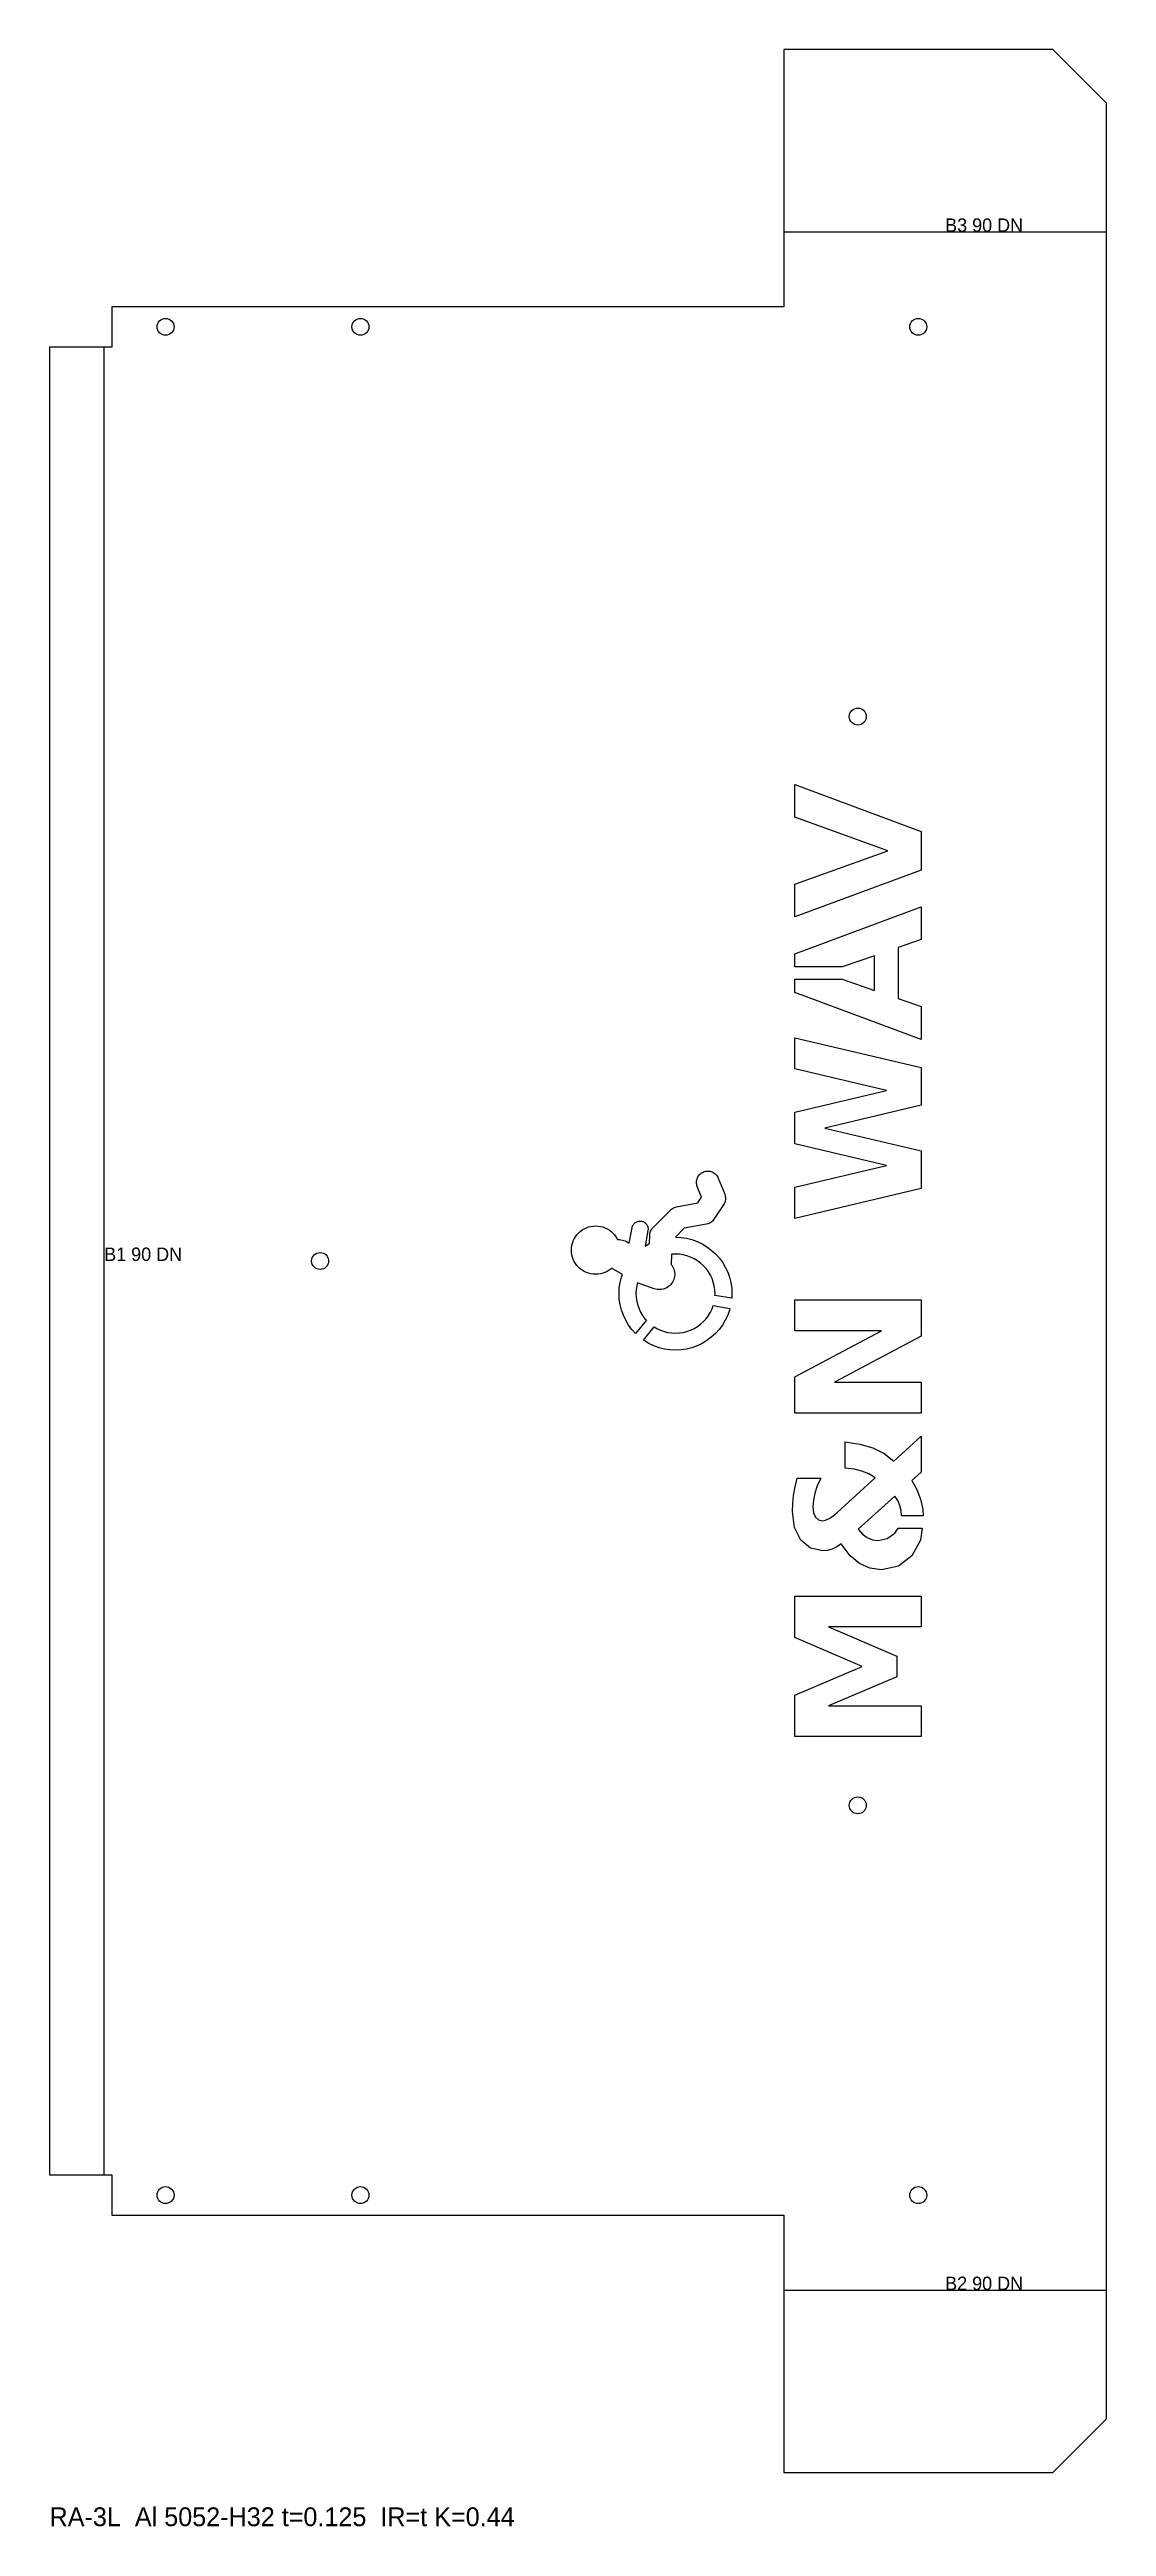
# Model space of a CAD drawing. Header units: inches. Extents: x 0 to 19.7, y -1 to 45.1.
import ezdxf

# ---------------------------------------------------------------- set-up
doc = ezdxf.new("R2010")
doc.units = ezdxf.units.IN
doc.header["$MEASUREMENT"] = 0
for name, color, linetype in [('BEND', 1, 'Continuous'), ('CUT', 7, 'Continuous'), ('TEXT', 3, 'Continuous')]:
    doc.layers.add(name, color=color, linetype=linetype)

msp = doc.modelspace()

# ---------------------------------------------------------------- linework, layer by layer
at = {"layer": 'BEND'}
for p, q in [((13.6577, 41.6741), (19.6577, 41.6741)), ((1.0164, 5.5327), (1.0164, 39.5327)), ((13.6577, 3.3914), (19.6577, 3.3914))]:
    msp.add_line(p, q, dxfattribs=at)
at = {"layer": 'CUT'}
for points in [[(0, 5.5327), (1.1577, 5.5327), (1.1577, 4.7827), (13.6577, 4.7827), (13.6577, 0), (18.6577, 0), (19.6577, 1), (19.6577, 44.0655), (18.6577, 45.0655), (13.6577, 45.0655), (13.6577, 40.2827), (1.1577, 40.2827), (1.1577, 39.5327), (0, 39.5327), (0, 5.5327)], [(13.8591, 31.3946), (16.2093, 30.5242), (16.2093, 29.9821), (16.2093, 29.8014), (13.8591, 28.931), (13.8591, 29.5405), (15.5938, 30.1635), (13.8591, 30.7856), (13.8591, 31.3946)], [(13.8591, 28.248), (16.2093, 29.1184), (16.2093, 28.5094), (15.7811, 28.3614), (15.7811, 27.4139), (16.2093, 27.2643), (16.2093, 26.6549), (13.8591, 27.5252), (13.8591, 27.7721), (14.7446, 27.7721), (15.345, 27.565), (15.345, 28.2087), (14.7437, 28.0021), (13.8591, 28.0021), (13.8591, 28.248)], [(14.4227, 25.0038), (16.2093, 24.5822), (16.2093, 23.8831), (13.8591, 23.3245), (13.8591, 23.9052), (15.5671, 24.3112), (13.8591, 24.7142), (13.8591, 25.2979), (15.5671, 25.7009), (13.8591, 26.1074), (13.8591, 26.6831), (16.2093, 26.129), (16.2093, 25.4304), (14.4227, 25.0038)], [(9.8393, 23.0532), (9.872, 23.0829), (9.9075, 23.1092), (9.9454, 23.1319), (9.9853, 23.1508), (10.0269, 23.1656), (10.0697, 23.1764), (10.1134, 23.1828), (10.1575, 23.185), (10.2016, 23.1828), (10.2453, 23.1764), (10.2881, 23.1656), (10.3297, 23.1508), (10.3696, 23.1319), (10.4075, 23.1092), (10.443, 23.0829), (10.4757, 23.0532), (10.5054, 23.0205), (10.5317, 22.985), (10.5544, 22.9471), (10.5633, 22.9282), (10.5726, 22.9293), (10.6006, 22.9299), (10.6284, 22.9277), (10.656, 22.9228), (10.6829, 22.9153), (10.709, 22.9051), (10.7339, 22.8925), (10.7827, 22.8646), (10.8349, 23.1518), (10.8383, 23.1662), (10.843, 23.1801), (10.8491, 23.1935), (10.8564, 23.2063), (10.865, 23.2182), (10.8747, 23.2293), (10.8854, 23.2394), (10.8971, 23.2483), (10.9096, 23.2561), (10.9228, 23.2626), (10.9366, 23.2678), (10.9508, 23.2716), (10.9653, 23.274), (10.98, 23.275), (10.9947, 23.2745), (11.0093, 23.2726), (11.0237, 23.2692), (11.0376, 23.2645), (11.051, 23.2584), (11.0638, 23.2511), (11.0757, 23.2425), (11.0868, 23.2328), (11.0969, 23.2221), (11.1058, 23.2104), (11.1136, 23.1979), (11.1201, 23.1847), (11.1253, 23.1709), (11.1291, 23.1567), (11.1315, 23.1422), (11.1325, 23.1275), (11.132, 23.1128), (11.1301, 23.0982), (11.0775, 22.8091), (11.1475, 22.851), (11.1561, 22.8551), (11.1627, 23.0138), (11.1644, 23.0332), (11.1679, 23.0524), (11.1732, 23.0712), (11.1802, 23.0894), (11.1889, 23.1069), (11.1991, 23.1235), (11.2109, 23.1391), (11.224, 23.1535), (11.554, 23.4835), (11.5696, 23.4976), (11.5865, 23.51), (11.6045, 23.5208), (11.6236, 23.5296), (11.6434, 23.5365), (11.6638, 23.5414), (12.0568, 23.6151), (12.1265, 23.7196), (12.0475, 23.917), (12.0408, 23.9365), (12.0361, 23.9566), (12.0333, 23.977), (12.0325, 23.9976), (12.0338, 24.0181), (12.037, 24.0385), (12.0423, 24.0584), (12.0495, 24.0777), (12.0585, 24.0963), (12.0693, 24.1138), (12.0818, 24.1302), (12.0958, 24.1453), (12.1113, 24.159), (12.128, 24.171), (12.1458, 24.1814), (12.1645, 24.19), (12.184, 24.1967), (12.204, 24.2015), (12.2245, 24.2042), (12.2451, 24.205), (12.2656, 24.2037), (12.286, 24.2005), (12.3059, 24.1952), (12.3252, 24.188), (12.3437, 24.179), (12.3613, 24.1682), (12.3777, 24.1557), (12.3928, 24.1417), (12.4064, 24.1262), (12.4185, 24.1095), (12.4289, 24.0917), (12.4375, 24.073), (12.5575, 23.773), (12.5641, 23.7538), (12.5688, 23.734), (12.5717, 23.7139), (12.5725, 23.6936), (12.5714, 23.6733), (12.5683, 23.6532), (12.5633, 23.6335), (12.5564, 23.6143), (12.5477, 23.596), (12.5372, 23.5785), (12.3572, 23.3085), (12.3448, 23.2917), (12.3307, 23.2762), (12.3152, 23.2622), (12.2983, 23.2498), (12.2803, 23.2392), (12.2613, 23.2304), (12.2415, 23.2235), (12.2212, 23.2186), (11.8051, 23.1406), (11.6393, 22.9749), (11.6425, 22.975), (11.7454, 22.97), (11.8473, 22.9548), (11.9473, 22.9298), (12.0443, 22.8951), (12.1375, 22.851), (12.2258, 22.7981), (12.3086, 22.7367), (12.385, 22.6675), (12.4542, 22.5911), (12.5155, 22.5084), (12.5685, 22.42), (12.6126, 22.3268), (12.6473, 22.2298), (12.6723, 22.1299), (12.6874, 22.0279), (12.6925, 21.925), (12.6882, 21.8381), (12.3759, 21.8932), (12.3775, 21.925), (12.374, 21.9971), (12.3634, 22.0684), (12.3459, 22.1384), (12.3216, 22.2063), (12.2907, 22.2715), (12.2536, 22.3334), (12.2107, 22.3913), (12.1622, 22.4447), (12.1088, 22.4932), (12.0508, 22.5361), (11.989, 22.5732), (11.9238, 22.6041), (11.8559, 22.6284), (11.7859, 22.6459), (11.7145, 22.6565), (11.6425, 22.66), (11.5705, 22.6565), (11.5681, 22.6561), (11.5603, 22.4683), (11.5723, 22.4536), (11.5877, 22.4303), (11.6008, 22.4055), (11.6113, 22.3796), (11.6193, 22.3528), (11.6246, 22.3254), (11.6272, 22.2975), (11.6271, 22.2696), (11.6242, 22.2417), (11.6186, 22.2143), (11.6103, 22.1876), (11.5995, 22.1618), (11.5862, 22.1372), (11.5705, 22.1141), (11.5527, 22.0925), (11.5328, 22.0729), (11.5111, 22.0552), (11.4878, 22.0398), (11.463, 22.0267), (11.4371, 22.0162), (11.4103, 22.0082), (11.3829, 22.0029), (11.355, 22.0003), (11.327, 22.0004), (11.2992, 22.0033), (11.2718, 22.0089), (11.2451, 22.0172), (10.9369, 22.1293), (10.9216, 22.0684), (10.911, 21.9971), (10.9075, 21.925), (10.911, 21.853), (10.9216, 21.7816), (10.9391, 21.7116), (10.9634, 21.6437), (10.9943, 21.5785), (11.0314, 21.5167), (11.0743, 21.4587), (11.1011, 21.4292), (10.897, 21.1859), (10.8308, 21.2589), (10.7695, 21.3417), (10.7165, 21.43), (10.6724, 21.5232), (10.6377, 21.6202), (10.6127, 21.7202), (10.5976, 21.8221), (10.5925, 21.925), (10.5976, 22.0279), (10.6127, 22.1299), (10.6377, 22.2298), (10.6559, 22.2805), (10.4532, 22.3964), (10.443, 22.3872), (10.4075, 22.3608), (10.3696, 22.3381), (10.3297, 22.3193), (10.2881, 22.3044), (10.2453, 22.2937), (10.2016, 22.2872), (10.1575, 22.285), (10.1134, 22.2872), (10.0697, 22.2937), (10.0269, 22.3044), (9.9853, 22.3193), (9.9454, 22.3381), (9.9075, 22.3608), (9.872, 22.3872), (9.8393, 22.4168), (9.8096, 22.4495), (9.7833, 22.485), (9.7606, 22.5229), (9.7418, 22.5628), (9.7269, 22.6044), (9.7161, 22.6472), (9.7097, 22.6909), (9.7075, 22.735), (9.7097, 22.7791), (9.7161, 22.8228), (9.7269, 22.8656), (9.7418, 22.9072), (9.7606, 22.9471), (9.7833, 22.985), (9.8096, 23.0205), (9.8393, 23.0532)], [(11.7859, 21.2041), (11.8559, 21.2217), (11.9238, 21.246), (11.989, 21.2768), (12.0508, 21.3139), (12.1088, 21.3568), (12.1622, 21.4053), (12.2107, 21.4587), (12.2536, 21.5167), (12.2907, 21.5785), (12.3216, 21.6437), (12.3431, 21.704), (12.6545, 21.6491), (12.6473, 21.6202), (12.6126, 21.5232), (12.5685, 21.43), (12.5155, 21.3417), (12.4542, 21.2589), (12.385, 21.1825), (12.3086, 21.1133), (12.2258, 21.052), (12.1375, 20.999), (12.0443, 20.9549), (11.9473, 20.9202), (11.8473, 20.8952), (11.7454, 20.8801), (11.6425, 20.875), (11.5396, 20.8801), (11.4377, 20.8952), (11.3377, 20.9202), (11.2407, 20.9549), (11.1475, 20.999), (11.0592, 21.052), (11.0444, 21.0629), (11.248, 21.3056), (11.296, 21.2768), (11.3612, 21.246), (11.4291, 21.2217), (11.4991, 21.2041), (11.5705, 21.1935), (11.6425, 21.19), (11.7145, 21.1935), (11.7859, 21.2041)], [(14.5975, 20.2787), (16.2093, 20.2787), (16.2093, 19.7045), (13.8591, 19.7045), (13.8591, 20.3809), (15.4709, 21.2357), (13.8591, 21.2357), (13.8591, 21.8104), (16.2093, 21.8104), (16.2093, 21.1335), (14.5975, 20.2787)], [(14.4978, 17.7406), (14.5697, 17.7886), (14.6494, 17.855), (15.3575, 18.4987), (15.2409, 18.5722), (15.1107, 18.6256), (14.9647, 18.66), (14.8005, 18.6765), (14.8005, 19.1661), (15.0713, 19.1264), (15.3107, 19.0547), (15.5202, 18.9505), (15.7026, 18.812), (16.2093, 19.2733), (16.2093, 18.606), (16.0375, 18.4513), (16.1337, 18.2817), (16.2017, 18.1033), (16.2418, 17.9154), (16.25, 17.7927), (15.8485, 17.7927), (15.8406, 17.8922), (15.8164, 17.9869), (15.7761, 18.0753), (15.7197, 18.1572), (15.0397, 17.5417), (15.1187, 17.452), (15.2074, 17.3875), (15.3057, 17.3486), (15.413, 17.3357), (15.5804, 17.369), (15.7212, 17.4691), (15.7819, 17.5627), (16.2327, 17.5627), (16.2006, 17.342), (16.037, 17.0465), (15.7873, 16.8546), (15.4744, 16.7907), (15.2576, 16.8188), (15.0674, 16.903), (14.8928, 17.0515), (14.7234, 17.2712), (14.6399, 17.2134), (14.5567, 17.173), (14.4712, 17.1495), (14.3819, 17.1417), (14.1507, 17.1917), (13.9709, 17.3417), (13.8553, 17.5747), (13.8168, 17.8736), (13.8226, 18.0199), (13.8399, 18.1718), (13.8683, 18.3303), (13.9079, 18.4956), (14.3456, 18.4956), (14.2799, 18.3515), (14.2338, 18.2151), (14.2066, 18.0846), (14.1976, 17.9572), (14.2093, 17.8494), (14.2444, 17.7688), (14.3003, 17.719), (14.3754, 17.7023), (14.4329, 17.7119), (14.4978, 17.7406)], [(15.7575, 14.8011), (14.4902, 14.2596), (16.2093, 14.2596), (16.2093, 13.6854), (13.8591, 13.6854), (13.8591, 14.4566), (15.1168, 14.9915), (13.8591, 15.5299), (13.8591, 16.2996), (16.2093, 16.2996), (16.2093, 15.7269), (14.4902, 15.7269), (15.7575, 15.1854), (15.7575, 14.8011)]]:
    msp.add_lwpolyline(points, close=True, dxfattribs=at)
for centre in [(2.1577, 39.9077), (5.7827, 39.9077), (16.1577, 39.9077), (15.0327, 32.6577), (5.0327, 22.5327), (15.0327, 12.4077), (2.1577, 5.1577), (5.7827, 5.1577), (16.1577, 5.1577)]:
    msp.add_circle(centre, 0.1575, dxfattribs=at)

# ---------------------------------------------------------------- texts
at = {"layer": 'TEXT'}
for s, height, p in [('B3 90 DN', 0.25, (16.6577, 41.6741)), ('B1 90 DN', 0.25, (1.0164, 22.5327)), ('B2 90 DN', 0.25, (16.6577, 3.3914)), ('RA-3L  Al 5052-H32 t=0.125  IR=t K=0.44', 0.35, (0, -1))]:
    msp.add_text(s, height=height, dxfattribs=at).set_placement(p)

doc.saveas('drawing.dxf')
